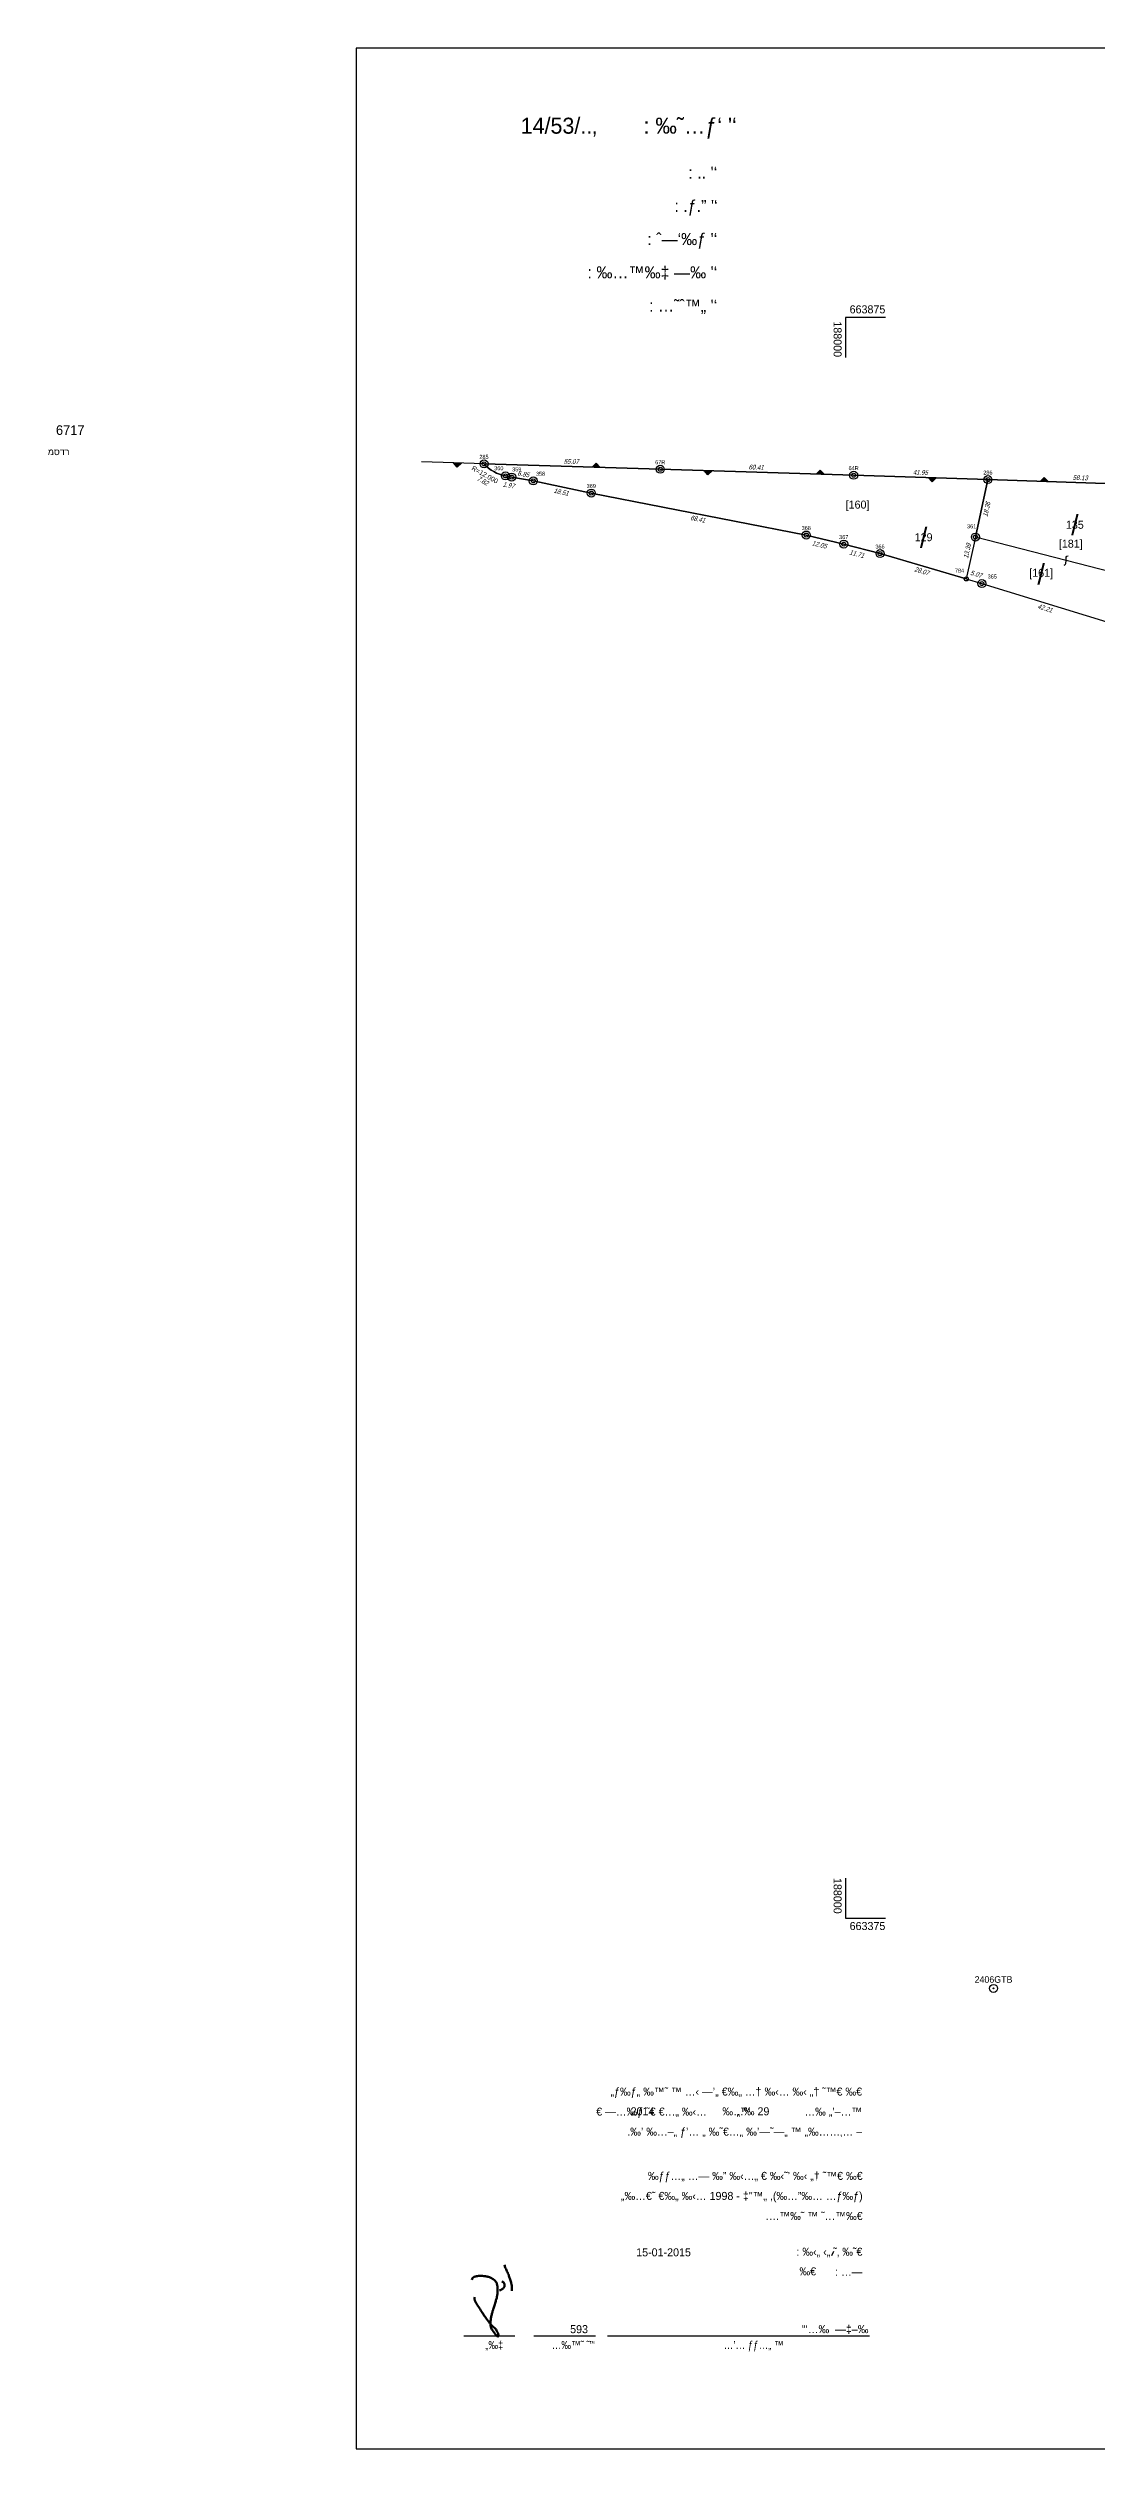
# Model space of a CAD drawing. Extents: x 187751 to 188722, y 663209 to 663959.
# Drawn here: x 187751 to 188078, y 663209 to 663959 of the extents above; entities that cross this region are included whole.
import ezdxf
from ezdxf.enums import TextEntityAlignment as Align

# ---------------------------------------------------------------- set-up
doc = ezdxf.new("R2010")
doc.units = 0
doc.header["$LTSCALE"] = 0.3
doc.layers.get('0').update_dxf_attribs({"linetype": 'CONTINUOUS'})
for name, color, linetype in [('2602', 8, 'CONTINUOUS'), ('C1602_0', 7, 'CONTINUOUS'), ('C1602_1', 1, 'CONTINUOUS'), ('C1602_2', 3, 'CONTINUOUS'), ('C1602_3', 4, 'CONTINUOUS'), ('C1603_0', 7, 'CONTINUOUS'), ('C1603_1', 1, 'CONTINUOUS'), ('C1603_3', 4, 'CONTINUOUS'), ('C1609_0', 7, 'CONTINUOUS'), ('C1609_1', 7, 'CONTINUOUS'), ('C1610_0', 7, 'CONTINUOUS'), ('C1611_1', 6, 'CONTINUOUS'), ('C1690', 7, 'CONTINUOUS'), ('DRWP002', 2, 'CONTINUOUS'), ('DRWT004', 2, 'CONTINUOUS'), ('PCLP001', 7, 'CONTINUOUS'), ('PCLP004', 3, 'CONTINUOUS'), ('PCLS001', 3, 'CONTINUOUS'), ('SRVS003', 20, 'CONTINUOUS'), ('TAZAR_FRAME', 7, 'CONTINUOUS')]:
    doc.layers.add(name, color=color, linetype=linetype)
doc.styles.add('HEBTEXT', font='HEBTXT')
doc.styles.add('HEBTXT', font='HEBTXT')
doc.styles.add('Legend', font='CALIBRI.TTF')
doc.styles.add('TAZAR_HEBTXT', font='HEBTXT')

# ---------------------------------------------------------------- blocks, each defined once
blk = doc.blocks.new('SU93_41L')
for points in [[(-1, 0), (0, 1), (1, 0)], [(-0.7585786437626905, 0.09999999999999998), (-7.317459302679231e-17, 0.8585786437626906), (0.7585786437626905, 0.09999999999999999)], [(-0.5171572875253809, 0.2), (-1.00281491009582e-16, 0.7171572875253809), (0.5171572875253808, 0.2)], [(-0.2757359312880714, 0.3), (-1.006676197321423e-16, 0.5757359312880714), (0.2757359312880712, 0.3)], [(-0.03431457505076198, 0.4), (-1.236166001407265e-16, 0.4343145750507619), (0.03431457505076168, 0.4000000000000001)]]:
    blk.add_lwpolyline(points, close=True)
blk = doc.blocks.new('SU93_41R')
for points in [[(1, 0), (0, -1), (-1, 0)], [(0.7585786437626905, -0.09999999999999998), (7.317459302679231e-17, -0.8585786437626906), (-0.7585786437626905, -0.09999999999999999)], [(0.5171572875253809, -0.2), (1.00281491009582e-16, -0.7171572875253809), (-0.5171572875253808, -0.2)], [(0.2757359312880714, -0.3), (1.006676197321423e-16, -0.5757359312880714), (-0.2757359312880712, -0.3)], [(0.03431457505076198, -0.4), (1.236166001407265e-16, -0.4343145750507619), (-0.03431457505076168, -0.4000000000000001)]]:
    blk.add_lwpolyline(points, close=True)
blk = doc.blocks.new('SRVS003')
for centre, radius in [((0, 0, -0.001), 1), ((0, 0), 0.1)]:
    blk.add_circle(centre, radius)
at = {"style": 'HEBTXT'}
for tag, height, p in [('NAME', 1.649999999999999, (0, 1.400000000000005)), ('HEIGHT', 1.8, (0, -3.199999999999988))]:
    blk.add_attdef(tag, text='', height=height, dxfattribs=at).set_placement(p, align=Align.CENTER)
for tag, flags, p in [('SOURCE-CODE', 9, (0, -7.599999999999994)), ('KIND', 1, (0, -5.400000000000005)), ('MARK-CODE', 9, (0, -9.800000000000011)), ('KIND_2', 9, (0, -11.96614500000001, -0.001)), ('UDKIND', 9, (0, -14.00638940222563))]:
    blk.add_attdef(tag, text='', height=1.8, dxfattribs=dict(at, flags=flags)).set_placement(p, align=Align.CENTER)
blk = doc.blocks.new('C1690')
blk.add_lwpolyline([(0.2109170022299525, 1.231399121256101, 0.4142135623730951), (-0.1192575931622262, 0.772068372712515), (0.007046024356451852, 0), (0.1542380995356956, -0.7744655475765754, -0.4142135623730951), (-0.1634102954749075, -1.24254619997228)], format="xyb")
blk = doc.blocks.new('C1611')
blk.add_circle((0, 0), 0.5)
at = {"style": 'TAZAR_HEBTXT'}
for tag, p in [('POINT_NAME', (-0.01771081065999169, 1.331088326592862)), ('UID', (-0.003303391269128042, -1.389664375937457))]:
    blk.add_attdef(tag, text='', height=1, dxfattribs=at).set_placement(p, align=Align.MIDDLE)
blk.add_attdef('MARK_DESC', (1.134723596697967, -0.4847151426702396), '', height=1, dxfattribs=at)
at = {"style": 'TAZAR_HEBTXT', "flags": 1}
for tag, p in [('SOURCE', (0.01527090729939573, -5.280300423113943)), ('TOPO', (-0.02995041281553767, -3.96366806008632)), ('MARK', (0.01494767208600933, -2.645435648563819)), ('LEGAL_X', (-0.00452903393932047, -9.42760758443552)), ('LEGAL_Y', (-0.00452903393932047, -10.83307680625649)), ('LEGAL_Z', (-0.004590214105860468, -12.3041094872608)), ('HEIGHT', (-0.01591466293666599, -8.040951109082812)), ('CLASS', (-0.01973893318154296, -6.692575485011957)), ('COMMENT', (-0.02553320478978094, -13.7005996091338))]:
    blk.add_attdef(tag, text='', height=1, dxfattribs=at).set_placement(p, align=Align.MIDDLE)
blk = doc.blocks.new('C1609')
at = {"style": 'TAZAR_HEBTXT', "oblique": 15, "width": 0.75}
blk.add_attdef('CALC_LENGTH', text='', height=1.2, dxfattribs=at).set_placement((0.002619189821658097, 1.255799186145353), align=Align.MIDDLE)
at = {"style": 'TAZAR_HEBTXT'}
for tag, p in [('RADIUS', (0.04886226820975992, 3.113262357267935)), ('LEGAL_LENGTH', (-0.004569951967432928, -1.146810597727317)), ('LINE_NAME', (-0.03894312006154621, -3.302555912250149))]:
    blk.add_attdef(tag, text='', height=1.2, dxfattribs=at).set_placement(p, align=Align.MIDDLE)
at = {"style": 'TAZAR_HEBTXT', "flags": 1}
for tag, p in [('TOPO', (-0.07440815878188545, -5.226166667159688)), ('COMMENT', (-0.07440815878188545, -6.84886342897989))]:
    blk.add_attdef(tag, text='', height=1.2, dxfattribs=at).set_placement(p, align=Align.MIDDLE)
blk = doc.blocks.new('C1603')
at = {"color": 1, "style": 'TAZAR_HEBTXT'}
blk.add_attdef('CROSS', text='', height=5, dxfattribs=at).set_placement((-0.02856755215907469, 1.748499153181911), align=Align.MIDDLE)
at = {"style": 'TAZAR_HEBTXT'}
blk.add_attdef('PARCEL_NAME', text='', height=2, dxfattribs=at).set_placement((-0.0285675521590748, 1.748499153181911), align=Align.MIDDLE)
at = {"style": 'TAZAR_HEBTXT', "flags": 1}
for tag, p in [('PARCEL_SOURCE', (0, -4.763639163182802)), ('PARCEL_STATUS', (0, -1.812707122139386)), ('LEGAL_AREA', (0, -7.33912093118181)), ('CALC_AREA', (0, -10.15490221312405)), ('TABA_PLAN', (0, -17.38304612272088)), ('TABA_MIGRASH', (0, -19.89985715072737)), ('TABA_YEUD', (0, -22.63381570157264)), ('PARCEL_PREVIOUS', (0, -26.47934120263574)), ('GUSH_PREVIOUS', (0, -29.25443921935414)), ('COMMENT', (0, -32.98015317831789))]:
    blk.add_attdef(tag, text='', height=2, dxfattribs=at).set_placement(p, align=Align.MIDDLE)
blk.add_attdef('GUSH', (-2.796591069578426, -14.15529731544666), '', height=2, dxfattribs=at)
blk = doc.blocks.new('C1610')
for radius in [1, 0.5]:
    blk.add_circle((0, 0), radius)
at = {"style": 'TAZAR_HEBTXT'}
for tag, p in [('POINT_NAME', (-0.0132551280134976, 1.759224648821657)), ('UID', (-0.02262317851293005, -1.890251395109928))]:
    blk.add_attdef(tag, text='', height=1, dxfattribs=at).set_placement(p, align=Align.MIDDLE)
blk.add_attdef('MARK_DESC', (1.61889941364015, -0.5101001083526029), '', height=1, dxfattribs=at)
at = {"style": 'TAZAR_HEBTXT', "flags": 1}
for tag, p in [('SOURCE', (0.07262106215861763, -6.184662148167078)), ('TOPO', (0.04366868710394556, -4.790208598524359)), ('MARK', (0.0578648284520682, -3.342443793330233)), ('LEGAL_Y', (-0.008543523051059765, -12.16151090322094)), ('LEGAL_X', (0.006015310800933094, -10.63321324624997)), ('HEIGHT', (-0.01180113028956953, -9.083363350444756)), ('CLASS', (-0.07262089227924662, -7.58605471712859)), ('COMMENT', (1.466100508196178e-05, -14.93678428047964)), ('LEGAL_Z', (0.01827652586379713, -13.51130200579422))]:
    blk.add_attdef(tag, text='', height=1, dxfattribs=at).set_placement(p, align=Align.MIDDLE)
blk = doc.blocks.new('TAZAR_R-BOTL1')
at = {"linetype": 'Continuous'}
for p, q in [((39.61273203224649, 28.19934299120961), (26.90294352267392, 28.19934299120961)), ((59.7365639840263, 28.19934299120961), (44.37890281652257, 28.19934299120961)), ((128.1840710111861, 28.19934299120961), (62.78161723002597, 28.19934299120961))]:
    blk.add_line(p, q, dxfattribs=at)
at = {"style": 'HEBTEXT'}
for s, p in [('„ƒ‰ƒ„ ‰™˜ ™ …‹ —’„ €‰„ …† ‰‹… ‰‹ „† ˜™€ ‰€', (126.3583850783344, 88.31589132755822)), ('€ —…‰ƒ ˜€ €…„ ‰‹…          „™                  …‰ „’–…™', (126.365495830889, 83.31042624845566)), ('.‰’ ‰…–„ ƒ’… „ ‰˜€…„ ‰’—˜—„ ™ „‰……‚… –', (126.3726065834417, 78.30496116935126)), ('‰ƒƒ…„ …— ‰” ‰‹…„ € ‰‹˜’ ‰‹ „† ˜™€ ‰€', (126.5006893693785, 67.24537807318563)), ('„‰…€˜ €‰„ ‰‹… 1998 - ‡"™„ ,(‰…”‰… …ƒ‰ƒ)', (126.5078001219331, 62.23991299408123)), ('.…™‰˜ ™ ˜…™‰€', (126.5149108744877, 57.23444791497685)), (': ‰‹„ ‹„ ˜‚ ‰˜€', (126.4470991217203, 48.29234756081191)), (': …—', (126.4542098742749, 43.28688248170936))]:
    blk.add_text(s, height=2, dxfattribs=at).set_placement(p, align=Align.RIGHT)
at = {"style": 'HEBTEXT', "width": 0.9}
for s, p in [('„‰‡', (36.76845745139131, 24.99062627475743)), ('…‰™˜ ˜”‘', (59.66425489372232, 24.99062627475743)), ('…’… ƒƒ…„ ™', (106.7825530200672, 24.99062627475743))]:
    blk.add_text(s, height=2, dxfattribs=at).set_placement(p, align=Align.RIGHT)
at = {"style": 'HEBTEXT'}
for tag, p in [('YEAR', (74.48341495910502, 83.38032685236003)), ('DATE', (103.9459491504773, 83.38032685236003)), ('FINISH_DATE', (83.60492671255992, 48.14315996602331)), ('PLACE', (115.6236233325016, 43.38405021841633)), ('SURVEYOR_NUMBER', (57.89025582833218, 28.94433884612427)), ('SURVEYOR_NAME', (127.9576548955136, 28.94433884612427))]:
    blk.add_attdef(tag, text='', height=2, dxfattribs=at).set_placement(p, align=Align.RIGHT)
blk = doc.blocks.new('TAZAR_R-TOPL1')
at = {"style": 'HEBTEXT'}
for s, height, p in [(": ‰˜…ƒ‘ '‘", 4, (119.5933508968701, -29.52167375469981)), (": .. '‘", 3, (114.6993157177985, -40.74562867822522)), (": .ƒ.” '‘", 3, (114.7905170239633, -49.05501921452993)), (": ˆ—‘‰ƒ '‘", 3, (114.6993157177985, -57.3644097508346)), (": ‰…™‰‡ —‰ '‘", 3, (114.6993157177985, -65.67380028713929)), (": …˜ˆ™„ '‘", 3, (114.6993157177985, -73.98319082344396))]:
    blk.add_text(s, height=height, dxfattribs=at).set_placement(p, align=Align.RIGHT)
blk.add_attdef('WORK_NUMBER', text='', height=4, dxfattribs=at).set_placement((84.64326790699721, -29.52167375469981), align=Align.RIGHT)
at = {"style": 'HEBTEXT', "width": 0.8}
for tag, p in [('MM_NUMBER', (92.40635644508585, -40.74562867822522)), ('PD_NUMBER', (91.59784197859214, -49.05501921452993)), ('DISK_NUMBER', (87.70784057366356, -57.3644097508346)), ('FOLDER_NUMBER', (73.71226069953603, -65.67380028713929)), ('DRAWING_NUMBER', (84.40888244956317, -73.98319082344396))]:
    blk.add_attdef(tag, text='', height=3, dxfattribs=at).set_placement(p, align=Align.RIGHT)

msp = doc.modelspace()

# ---------------------------------------------------------------- linework, layer by layer
at = {"lineweight": 60, "flags": 128}
for points in [[(187883.2449874363, 663262.0213429368, -0.0694512410306792), (187883.4830843901, 663262.5152292609, -0.1178916560045395), (187883.7219531354, 663262.7369569758, -0.03783213746900423), (187884.2851742733, 663263.0006480002, -0.05360112048256181), (187884.7105135503, 663263.111588776, -0.01505377080260121), (187885.3145249176, 663263.1831575943, -0.01647124942720527), (187885.869605537, 663263.2136591169, -0.02106867141662912), (187886.6285275402, 663263.1983449381, -0.01814228978737873), (187887.5056632231, 663263.111588776, -0.04400245268106293), (187888.517670607, 663262.8822894186, -0.04680205687403755), (187889.4148327752, 663262.4984189625, -0.02814197203940439), (187889.9839616541, 663262.1462600172, -0.03243342969295886), (187890.437368829, 663261.783178808, -0.02781778273123111), (187890.7195192052, 663261.4951635055, -0.03474174665559365), (187890.9149879059, 663261.2380558884, -0.07827864490329903), (187891.1338758215, 663260.753565044, -0.04647226963776838), (187891.2893733108, 663259.8752485899, -0.02234532478877541), (187891.3315902643, 663258.7548895896, -0.02696963140459148), (187891.2749990021, 663257.8274857433, -0.009536369158257318), (187891.1263598432, 663256.7244184598, -0.03154932334008966), (187891.0541573495, 663256.3955098983, -0.002573243220790615), (187890.8220432765, 663255.6012385719, -0.001596958228381203), (187890.437368829, 663254.3245662412, -0.0009558933060551995), (187890.0506936052, 663253.0645785899, 0.001339755431373712), (187889.7754972491, 663252.1653859526, 0.00732955571914014), (187889.6984828492, 663251.8972151369, 0.001858029863885), (187889.4141793975, 663250.833984913, 0.02883594027683267), (187889.2023383572, 663249.7884632811, 0.02381332656636839), (187889.0803034082, 663248.5028179694, 0.05088825978936742), (187889.126207286, 663247.6639829561, 0.0576114066126718), (187889.3253200343, 663246.9485820456, 0.04242688260888281), (187889.5714994151, 663246.4655625428, 0.01936689683127328), (187890.2361285064, 663245.4833305216, 0.03059914665313123), (187891.0164580406, 663244.5470368745, 0.09964220536861874), (187891.324655705, 663244.3287766293, 0.08359737084071371), (187891.5308822404, 663244.2759511591, 0.2824020175792867), (187891.5912337945, 663244.306343587, 0.1393444088285345), (187891.6188361724, 663244.4034641915, 0.04908316689689544), (187891.5912337945, 663244.68396646, 0.02163132423137503), (187891.5159544948, 663244.9923442897, 0.01716891015087114), (187891.3913002275, 663245.3722869641, 0.04157388701088816), (187891.0289479923, 663246.1531761544, 0.05708567506424546), (187890.6582104815, 663246.6599435728, 0.05079169550088485), (187890.2005488004, 663247.0643082965, -0.0490424234944694), (187889.7251871685, 663247.4813667923, -0.007627018674772886), (187889.081479402, 663248.1900689952, -0.01397200196787451), (187888.7470807964, 663248.5918023692, -0.007733178751638199), (187888.0637492586, 663249.4892408414, -0.009005162948789764), (187887.5030497124, 663250.2791410085, -0.00335677632149122), (187886.8483830476, 663251.251481911, -0.002895250535473859), (187886.103514743, 663252.3882208368, -0.003799174471619413), (187885.834496193, 663252.81100961, -0.001194172837415972), (187884.9921193263, 663254.1645438754, -0.01841473825355765), (187884.5582658693, 663254.9267319996, -0.01790675044728), (187884.170170217, 663255.7408389574, -0.109449199713451), (187884.1279368789, 663255.9592545008, -0.03971223973413635), (187884.1923850579, 663256.5626360605)], [(187893.4370257126, 663266.6201165378, 0.007550818954314555), (187893.8333864363, 663265.5744527424, 0.01317716007657634), (187894.0851763613, 663264.9851216635, 0.008604977158690413), (187894.6776933866, 663263.7501245473, -0.0366183575452954), (187894.80062491, 663263.4521971302, -0.002757570593653389), (187894.8787119896, 663263.2106059551, -0.0005779073904114061), (187895.2436149705, 663262.0553663837, -0.001016135005026644), (187895.6117457009, 663260.8768394793, -0.004769997338767002), (187895.6872584084, 663260.6248860749, -0.05131282206172071), (187895.7093495896, 663260.5028721053, -0.005248929084811704), (187895.7891853249, 663259.296476107, -0.01389662991105089), (187895.796543749, 663259.0317715291, -0.007089280505627055), (187895.7891853249, 663258.512815175)], [(187892.6869481471, 663261.4421965702, -0.0770923264292427), (187893.0210583915, 663261.3258604034, -0.116341908775442), (187893.1985428629, 663261.1700089945, -0.05964106296634709), (187893.3738262309, 663260.848714102, -0.05848686495178219), (187893.4710013513, 663260.4884184034, -0.04914799904103243), (187893.4935573074, 663260.0225894764, -0.1037909345562891), (187893.4370257126, 663259.807201696, -0.05298516849848944), (187893.2891819721, 663259.5762336476, -0.0379140558334689), (187893.0280112911, 663259.296476107, -0.01941860072578297), (187892.8417723199, 663259.1379715741, -0.01309850162557794), (187892.5510455919, 663258.9214704222, -0.06960739428487153), (187892.2968821361, 663258.7907909284, -0.04495646138163125), (187891.8689193042, 663258.6833062934)]]:
    msp.add_lwpolyline(points, format="xyb", dxfattribs=at)
at = {"layer": '2602'}
msp.add_lwpolyline([(187995.7075593825, 663269.6087189073), (187996.3664825684, 663270.9629278629)], dxfattribs=at)
at = {"layer": 'C1602_0', "flags": 128}
msp.add_lwpolyline([(187895.718, 663825.109), (187902.461, 663823.925), (187920.578, 663820.111), (187987.722, 663807.016), (187999.431, 663804.172), (188010.756, 663801.205), (188037.685, 663793.294), (188042.554, 663791.864), (188082.9049999999, 663779.4740000002, 0.4118198529365533), (188095.375, 663786.021), (188097.187, 663791.755), (188040.534, 663806.381), (188044.44, 663824.319), (188002.51, 663825.7), (187942.13, 663827.55), (187887.085, 663829.241, 0.1643041146324878), (187893.778, 663825.476)], format="xyb", close=True, dxfattribs=at)
msp.add_lwpolyline([(188105.51, 663822.27), (188106.815, 663822.226), (188097.187, 663791.755), (188040.534, 663806.381), (188044.44, 663824.319), (188102.54, 663822.37)], close=True, dxfattribs=at)
at = {"layer": 'C1602_1', "flags": 128}
for points in [[(187895.718, 663825.109), (187893.778, 663825.476, -0.1643041146324878), (187887.085, 663829.241), (187942.13, 663827.55), (188002.51, 663825.7), (188044.44, 663824.319), (188040.534, 663806.381), (188037.685, 663793.294), (188010.756, 663801.205), (187999.431, 663804.172), (187987.722, 663807.016), (187920.578, 663820.111), (187902.461, 663823.925)], [(188082.9049999999, 663779.4740000002, 0.4118198529365533), (188095.375, 663786.021), (188097.187, 663791.755), (188040.534, 663806.381), (188037.685, 663793.294), (188042.554, 663791.864), (188082.905, 663779.474)]]:
    msp.add_lwpolyline(points, format="xyb", close=True, dxfattribs=at)
at = {"layer": 'C1602_2', "flags": 128}
msp.add_lwpolyline([(188102.54, 663822.37), (188044.44, 663824.319), (188040.534, 663806.381), (188037.685, 663793.294), (188042.554, 663791.864), (188082.905, 663779.474)], dxfattribs=at)
at = {"layer": 'C1602_3', "flags": 128}
msp.add_lwpolyline([(188101.555, 663792.886), (188101.755, 663798.882), (188102.54, 663822.37), (188044.44, 663824.319), (188040.534, 663806.381), (188037.685, 663793.294), (188042.554, 663791.864), (188082.905, 663779.474), (188100.917, 663773.795), (188101.055, 663777.945)], close=True, dxfattribs=at)
at = {"layer": 'DRWP002'}
for p, q in [((188012.5, 663875), (188000, 663875)), ((188000, 663875), (188000, 663862.5)), ((188000, 663387.5), (188000, 663375)), ((188000, 663375), (188012.5, 663375))]:
    msp.add_line(p, q, dxfattribs=at)
at = {"layer": 'PCLP001', "flags": 128}
msp.add_lwpolyline([(187887.0851666076, 663829.2406205528), (187877.6916332536, 663829.5291290217), (187867.57, 663829.84)], dxfattribs=at)
at = {"layer": 'PCLP004'}
for p, q in [((187895.717654693, 663825.1094344122), (187893.7779138221, 663825.4758804243)), ((187902.4610565507, 663823.9245654753), (187895.717654693, 663825.1094344122))]:
    msp.add_line(p, q, dxfattribs=at)
at = {"layer": 'PCLP004', "flags": 128}
msp.add_lwpolyline([(187920.5779823906, 663820.1107063398), (187902.4610565507, 663823.9245654753)], dxfattribs=at)
at = {"layer": 'PCLP004'}
msp.add_lwpolyline([(188044.4402541006, 663824.3186550403), (188040.5342541263, 663806.3809015203)], dxfattribs=at)
at = {"layer": 'TAZAR_FRAME', "flags": 128}
msp.add_lwpolyline([(188722.190536507, 663959.1410230118), (187847.190536507, 663959.1410230118), (187847.190536507, 663209.1410230118), (188722.190536507, 663209.1410230118)], close=True, dxfattribs=at)

# ---------------------------------------------------------------- block references
at = {"layer": 'C1603_0', "xscale": 1.25, "yscale": 1.25, "zscale": 1.25}
for p, values in [((188071.61318304, 663808.0371), {'PARCEL_NAME': '135', 'CROSS': '/'}), ((188024.39453301, 663804.1371), {'PARCEL_NAME': '129', 'CROSS': '/'})]:
    msp.add_blockref('C1603', p, dxfattribs=at).add_auto_attribs(values)
at = {"layer": 'C1603_1', "xscale": 1.25, "yscale": 1.25, "zscale": 1.25}
for p, values in [((188003.75933922, 663814.0171), {'PARCEL_NAME': '[160]'}), ((188061.09015116, 663792.7071), {'PARCEL_NAME': '[161]', 'CROSS': '/'})]:
    msp.add_blockref('C1603', p, dxfattribs=at).add_auto_attribs(values)
at = {"layer": 'C1603_3', "xscale": 1.25, "yscale": 1.25, "zscale": 1.25}
msp.add_blockref('C1603', (188070.35024324, 663801.8071), dxfattribs=at).add_auto_attribs({'PARCEL_NAME': '[181]'})
at = {"layer": 'C1609_0'}
ref = msp.add_blockref('C1609', (187890.1221975042, 663826.8086562804), dxfattribs=dict(at, xscale=1.25, yscale=1.25, zscale=1.25, rotation=330.6410271600001))
ref.add_attrib('RADIUS', 'R=12.000', dxfattribs={"layer": '0', "height": 1.5, "rotation": 330.6410271600001, "style": 'TAZAR_HEBTXT'}).set_placement((187887.3546685683, 663825.8789703205), align=Align.MIDDLE)
ref.add_attrib('CALC_LENGTH', '7.82', dxfattribs={"layer": '0', "height": 1.5, "rotation": 330.6410271600001, "style": 'TAZAR_HEBTXT', "oblique": 15.00000000000003, "width": 0.7500000000000001}).set_placement((187886.6989150923, 663823.9729616683), align=Align.MIDDLE)
at = {"layer": 'C1609_0', "xscale": 1.25, "yscale": 1.25, "zscale": 1.25, "rotation": 350.04098555}
msp.add_blockref('C1609', (187899.0895, 663824.517), dxfattribs=at).add_auto_attribs({'CALC_LENGTH': '6.85'})
at = {"layer": 'C1609_0'}
ref = msp.add_blockref('C1609', (187914.6075, 663828.3955000001), dxfattribs=dict(at, xscale=1.25, yscale=1.25, zscale=1.25, rotation=178.24040873))
ref.add_attrib('CALC_LENGTH', '55.07', dxfattribs={"layer": '0', "height": 1.5, "rotation": 358.2404087245301, "style": 'TAZAR_HEBTXT', "oblique": 15.00000000000001, "width": 0.7500000000000001}).set_placement((187914.3272145532, 663829.9745999823), align=Align.MIDDLE)
ref = msp.add_blockref('C1609', (187972.32, 663826.625), dxfattribs=dict(at, xscale=1.25, yscale=1.25, zscale=1.25, rotation=178.24504733))
ref.add_attrib('CALC_LENGTH', '60.41', dxfattribs={"layer": '0', "height": 1.5, "rotation": 358.2450473238898, "style": 'TAZAR_HEBTXT', "oblique": 15.00000000000001, "width": 0.7499999999999998}).set_placement((187972.0740027626, 663828.2030228024), align=Align.MIDDLE)
ref = msp.add_blockref('C1609', (188023.475, 663825.0094999999), dxfattribs=dict(at, xscale=1.25, yscale=1.25, zscale=1.25, rotation=178.11359697))
ref.add_attrib('CALC_LENGTH', '41.95', dxfattribs={"layer": '0', "height": 1.5, "rotation": 358.1135969755177, "style": 'TAZAR_HEBTXT', "oblique": 15.00000000000001, "width": 0.7499999999999997}).set_placement((188023.3626815907, 663826.583799462), align=Align.MIDDLE)
ref = msp.add_blockref('C1609', (188073.49, 663823.3445), dxfattribs=dict(at, xscale=1.25, yscale=1.25, zscale=1.25, rotation=178.07869854))
ref.add_attrib('CALC_LENGTH', '58.13', dxfattribs={"layer": '0', "height": 1.5, "rotation": 358.0786985356764, "style": 'TAZAR_HEBTXT', "oblique": 15.00000000000001, "width": 0.75}).set_placement((188073.267713789, 663824.9225886866), align=Align.MIDDLE)
ref = msp.add_blockref('C1609', (187894.748, 663825.2925), dxfattribs=dict(at, xscale=1.25, yscale=1.25, zscale=1.25, rotation=349.28764761))
ref.add_attrib('CALC_LENGTH', '1.97', dxfattribs={"layer": '0', "height": 1.5, "rotation": 349.28764761, "style": 'TAZAR_HEBTXT', "oblique": 15.00000000000003, "width": 0.7500000000000001}).set_placement((187894.8024522845, 663822.6038121412), align=Align.MIDDLE)
ref = msp.add_blockref('C1609', (187911.5195, 663822.018), dxfattribs=dict(at, xscale=1.25, yscale=1.25, zscale=1.25, rotation=348.1116607299999))
ref.add_attrib('CALC_LENGTH', '18.51', dxfattribs={"layer": '0', "height": 1.5, "rotation": 348.1116607299999, "style": 'TAZAR_HEBTXT', "oblique": 15.00000000000003, "width": 0.7500000000000002}).set_placement((187911.1993275663, 663820.4812462135), align=Align.MIDDLE)
ref = msp.add_blockref('C1609', (187954.15, 663813.5634999999), dxfattribs=dict(at, xscale=1.25, yscale=1.25, zscale=1.25, rotation=348.9642126400001))
ref.add_attrib('CALC_LENGTH', '68.41', dxfattribs={"layer": '0', "height": 1.5, "rotation": 348.9642126400001, "style": 'TAZAR_HEBTXT', "oblique": 15.00000000000003, "width": 0.7499999999999999}).set_placement((187953.8527288137, 663812.0221523984), align=Align.MIDDLE)
ref = msp.add_blockref('C1609', (188042.487, 663815.3500000001), dxfattribs=dict(at, xscale=1.25, yscale=1.25, zscale=1.25, rotation=77.71560189000002))
ref.add_attrib('CALC_LENGTH', '18.36', dxfattribs={"layer": '0', "height": 1.5, "rotation": 77.71560189000002, "style": 'TAZAR_HEBTXT', "oblique": 15, "width": 0.75}).set_placement((188044.0215038871, 663815.0192124426), align=Align.MIDDLE)
ref = msp.add_blockref('C1609', (187993.5765, 663805.5939999999), dxfattribs=dict(at, xscale=1.25, yscale=1.25, zscale=1.25, rotation=346.34779858))
ref.add_attrib('CALC_LENGTH', '12.05', dxfattribs={"layer": '0', "height": 1.5, "rotation": 346.34779858, "style": 'TAZAR_HEBTXT', "oblique": 14.99999999999995, "width": 0.75}).set_placement((187991.8069341311, 663804.0192303493), align=Align.MIDDLE)
ref = msp.add_blockref('C1609', (188005.0935, 663802.6884999999), dxfattribs=dict(at, xscale=1.25, yscale=1.25, zscale=1.25, rotation=345.31921065))
ref.add_attrib('CALC_LENGTH', '11.71', dxfattribs={"layer": '0', "height": 1.5, "rotation": 345.31921065, "style": 'TAZAR_HEBTXT', "oblique": 14.99999999999995, "width": 0.75}).set_placement((188003.497428467, 663801.1230424126), align=Align.MIDDLE)
ref = msp.add_blockref('C1609', (188024.2205, 663797.2494999999), dxfattribs=dict(at, xscale=1.25, yscale=1.25, zscale=1.25, rotation=343.62866168))
ref.add_attrib('CALC_LENGTH', '28.07', dxfattribs={"layer": '0', "height": 1.5, "rotation": 343.62866168, "style": 'TAZAR_HEBTXT', "oblique": 15.00000000000003, "width": 0.7499999999999999}).set_placement((188023.781189388, 663795.7424735323), align=Align.MIDDLE)
ref = msp.add_blockref('C1609', (188040.1195, 663792.5789999999), dxfattribs=dict(at, xscale=1.25, yscale=1.25, zscale=1.25, rotation=343.6327604400001))
ref.add_attrib('CALC_LENGTH', '5.07', dxfattribs={"layer": '0', "height": 1.5, "rotation": 343.6327604400001, "style": 'TAZAR_HEBTXT', "oblique": 14.99999999999995, "width": 0.7499999999999999}).set_placement((188040.7792894937, 663794.8138956006), align=Align.MIDDLE)
ref = msp.add_blockref('C1609', (188062.7295, 663785.669), dxfattribs=dict(at, xscale=1.25, yscale=1.25, zscale=1.25, rotation=342.93060324))
ref.add_attrib('CALC_LENGTH', '42.21', dxfattribs={"layer": '0', "height": 1.5, "rotation": 342.93060324, "style": 'TAZAR_HEBTXT', "oblique": 15.00000000000003, "width": 0.7499999999999999}).set_placement((188062.2718617131, 663784.1674375521), align=Align.MIDDLE)
at = {"layer": 'C1609_1'}
ref = msp.add_blockref('C1609', (188039.1095, 663799.8375), dxfattribs=dict(at, xscale=1.25, yscale=1.25, zscale=1.25, rotation=257.71850533))
ref.add_attrib('CALC_LENGTH', '13.39', dxfattribs={"layer": '0', "height": 1.5, "rotation": 77.71850532823987, "style": 'TAZAR_HEBTXT', "oblique": 14.99999999999995, "width": 0.7500000000000001}).set_placement((188037.9848642988, 663802.0510333475), align=Align.MIDDLE)
at = {"layer": 'C1610_0', "xscale": 1.25, "yscale": 1.25, "zscale": 1.25}
for p, values in [((187887.085, 663829.241), {'POINT_NAME': '285'}), ((187942.13, 663827.55), {'POINT_NAME': '67R'}), ((188002.51, 663825.7), {'POINT_NAME': '64R'}), ((188044.44, 663824.319), {'POINT_NAME': '286'}), ((187920.578, 663820.111), {'POINT_NAME': '369'}), ((187987.722, 663807.016), {'POINT_NAME': '368'}), ((187999.431, 663804.172), {'POINT_NAME': '367'}), ((188010.756, 663801.205), {'POINT_NAME': '366'})]:
    msp.add_blockref('C1610', p, dxfattribs=at).add_auto_attribs(values)
at = {"layer": 'C1610_0'}
ref = msp.add_blockref('C1610', (187893.778, 663825.476), dxfattribs=dict(at, xscale=1.25, yscale=1.25, zscale=1.25))
ref.add_attrib('POINT_NAME', '360', dxfattribs={"layer": '0', "height": 1.25, "style": 'TAZAR_HEBTXT'}).set_placement((187891.7071886438, 663827.8829031023), align=Align.MIDDLE)
ref = msp.add_blockref('C1610', (187895.718, 663825.109), dxfattribs=dict(at, xscale=1.25, yscale=1.25, zscale=1.25))
ref.add_attrib('POINT_NAME', '359', dxfattribs={"layer": '0', "height": 1.25, "style": 'TAZAR_HEBTXT'}).set_placement((187897.3125475733, 663827.5200135985), align=Align.MIDDLE)
ref = msp.add_blockref('C1610', (187902.461, 663823.925), dxfattribs=dict(at, xscale=1.25, yscale=1.25, zscale=1.25))
ref.add_attrib('POINT_NAME', '358', dxfattribs={"layer": '0', "height": 1.25, "style": 'TAZAR_HEBTXT'}).set_placement((187904.7338316109, 663826.1510012636), align=Align.MIDDLE)
ref = msp.add_blockref('C1610', (188040.534, 663806.381), dxfattribs=dict(at, xscale=1.25, yscale=1.25, zscale=1.25))
ref.add_attrib('POINT_NAME', '361', dxfattribs={"layer": '0', "height": 1.25, "style": 'TAZAR_HEBTXT'}).set_placement((188039.3683825706, 663809.7290793306), align=Align.MIDDLE)
ref = msp.add_blockref('C1610', (188042.554, 663791.864), dxfattribs=dict(at, xscale=1.25, yscale=1.25, zscale=1.25))
ref.add_attrib('POINT_NAME', '365', dxfattribs={"layer": '0', "height": 1.25, "style": 'TAZAR_HEBTXT'}).set_placement((188045.78743109, 663794.063030811), align=Align.MIDDLE)
at = {"layer": 'C1611_1'}
ref = msp.add_blockref('C1611', (188037.685, 663793.294), dxfattribs=dict(at, xscale=1.25, yscale=1.25, zscale=1.25))
ref.add_attrib('POINT_NAME', '784', dxfattribs={"layer": '0', "height": 1.25, "style": 'TAZAR_HEBTXT'}).set_placement((188035.5504383834, 663795.8691960026), align=Align.MIDDLE)
at = {"layer": 'C1690', "xscale": 1.25, "yscale": 1.25, "zscale": 1.25, "rotation": 165.5241392}
msp.add_blockref('C1690', (188068.8605, 663799.0680000001), dxfattribs=at)
at = {"layer": 'PCLS001', "xscale": 1.25, "yscale": 1.25, "zscale": 1.25}
for name, p, rotation in [('SU93_41R', (187878.7736313872, 663829.4958970511), 358.2450473348251), ('SU93_41L', (187922.0686701731, 663828.1661540408), 358.2407979945641), ('SU93_41R', (187957.0522076882, 663827.0927942328), 358.2450473348251), ('SU93_41L', (187992.0357908453, 663826.0209222744), 358.2450473348251), ('SU93_41L', (188061.9982517089, 663823.729651766), 358.0786675175823), ('SU93_41R', (188027.0175801674, 663824.8926253951), 358.1131375306729)]:
    msp.add_blockref(name, p, dxfattribs=dict(at, rotation=rotation))
at = {"layer": 'SRVS003', "xscale": 1.25, "yscale": 1.25, "zscale": 1.25}
msp.add_blockref('SRVS003', (188046.19, 663353.02, 73.2), dxfattribs=at).add_auto_attribs({'NAME': '2406GTB'})
at = {"layer": 'TAZAR_FRAME', "xscale": 1.25, "yscale": 1.25, "zscale": 1.25}
for name, p, values in [('TAZAR_R-TOPL1', (187816.5348932795, 663969.2821222298), {'WORK_NUMBER': '14/53/..‚'}), ('TAZAR_R-BOTL1', (187847.190536507, 663209.1410230118), {'DATE': '‰…‰ 29 ', 'YEAR': '2014', 'FINISH_DATE': '15-01-2015', 'PLACE': '‰€ ', 'SURVEYOR_NAME': '“‘…‰  —‡–‰', 'SURVEYOR_NUMBER': '593'})]:
    msp.add_blockref(name, p, dxfattribs=at).add_auto_attribs(values)

# ---------------------------------------------------------------- texts
at = {"style": 'TAZAR_HEBTXT'}
msp.add_attdef('6717', text='', height=3, dxfattribs=at).set_placement((187757.869412255, 663839.7890690832), align=Align.MIDDLE)
at = {"style": 'Legend', "flags": 1}
msp.add_attdef('מסדר', text='', height=2, dxfattribs=at).set_placement((187754.2556971919, 663832.9688578572), align=Align.MIDDLE)
at = {"layer": 'DRWT004', "style": 'HEBTXT'}
for s, p in [('663875', (188001.25, 663876.25)), ('663375', (188001.25, 663371.25))]:
    msp.add_text(s, height=2.5, dxfattribs=at).set_placement(p)
for p in [(187996.25, 663873.75), (187996.25, 663387.5)]:
    msp.add_text('188000', height=2.5, rotation=270, dxfattribs=at).set_placement(p)

doc.saveas('drawing.dxf')
